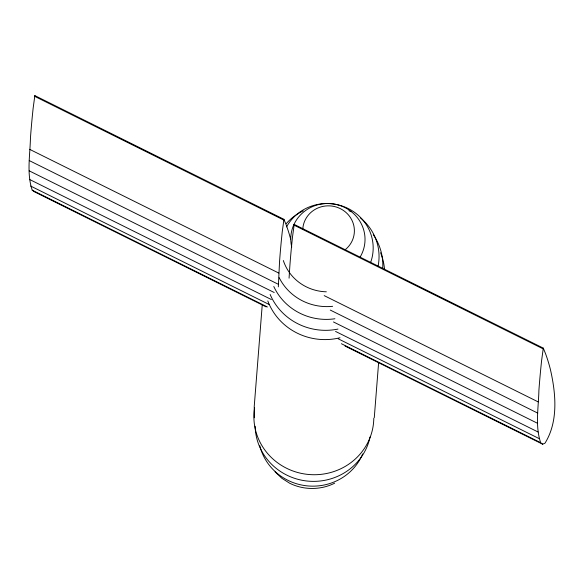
<?xml version="1.0" encoding="UTF-8"?>
<svg xmlns="http://www.w3.org/2000/svg" width="584" height="584" viewBox="0 0 584 584"><rect width="100%" height="100%" fill="white"/><g stroke="black" fill="none" stroke-linecap="round" stroke-linejoin="round"><path stroke-width="0.88" d="M266.165 306.885L34.222 191.698L32.208 190.172C26.572 173.441 30.076 155.176 30.456 137.89A2268.657 346.421 -63.6 0 1 33.142 108.193L34.85 95.608L283.941 219.314L286.145 224.782A2268.657 346.421 -63.6 0 1 290.635 239.06M278.334 286.853L279.546 261.603A2268.657 346.421 -63.6 0 1 282.233 231.899L283.941 219.314M543.295 348.122L545.5 353.59A2268.657 346.421 -63.6 0 1 550.405 369.475C555.866 393.426 558.53 421.444 545.011 443.161L542.667 444.212L540.66 442.679C535.017 425.955 538.521 407.69 538.901 390.404A2268.657 346.421 -63.6 0 1 541.587 360.708L543.295 348.122L294.205 224.409L292.496 236.994A2268.657 346.421 -63.6 0 0 289.803 266.698L289.073 278.174M262.267 304.534L254.23 406.442L254.317 417.786M374.278 417.662L378.622 362.598M334.698 483.158C320.704 490.217 303.658 490.217 289.642 483.224L281.773 478.208L275.093 471.85M34.492 96.25L283.59 219.956M293.847 225.052L542.945 348.765M29.718 149.373L278.809 273.078M324.193 295.621L538.163 401.887M29.258 160.578L278.356 284.291M330.267 310.067L537.703 413.092M29.2 170.835L274.21 292.518M333.471 321.952L537.645 423.349M29.645 179.5L271.392 299.555M335.552 331.427L538.09 432.014M30.653 186.055L269.129 304.49M338.194 338.793L539.105 438.569M32.208 190.172L267.421 306.98M341.385 343.713L540.66 442.679M345.027 346.057L542.667 444.212M294.205 224.409L294.467 225.015M34.85 95.608L35.113 96.214M362.701 453.936A54.137 51.954 4.5 0 1 308.374 485.976A54.137 51.954 4.5 0 1 259.814 445.738M370.066 436.963A58.035 55.699 4.5 0 1 307.929 481.114A58.035 55.699 4.5 0 1 255.164 426.218M373.804 418.224A59.977 57.56 4.5 0 1 308.848 474.5A59.977 57.56 4.5 0 1 254.609 407.909M339.983 337.756A60.283 57.86 4.5 0 1 267.815 300.935M337.975 329.077A59.488 57.093 4.5 0 1 270.151 294.475M380.578 252.733A59.488 57.093 4.5 0 1 384.447 268.582M334.909 318.754A56.962 54.67 4.5 0 1 273.794 286.503M373.271 234.688A56.962 54.67 4.5 0 1 382.732 268.071M360.277 217.766A52.516 50.406 4.5 0 1 378.031 266.421M332.646 306.308A52.516 50.406 4.5 0 1 279.152 277.597M286.306 223.562A52.516 50.406 4.5 0 1 303.279 210.861M348.933 210.729A52.516 50.406 4.5 0 1 350.947 211.707M286.525 226.913A45.975 44.121 4.5 0 1 345.626 207.349A45.975 44.121 4.5 0 1 370.541 262.69M326.339 291.803A45.975 44.121 4.5 0 1 283.342 260.537M291.744 247.09A37.142 35.646 4.5 0 1 333.449 203.94A37.142 35.646 4.5 0 1 359.912 257.413M302.782 229.118A25.827 24.791 4.5 0 1 339.742 208.357A25.827 24.791 4.5 0 1 345.794 249.215"/></g></svg>
